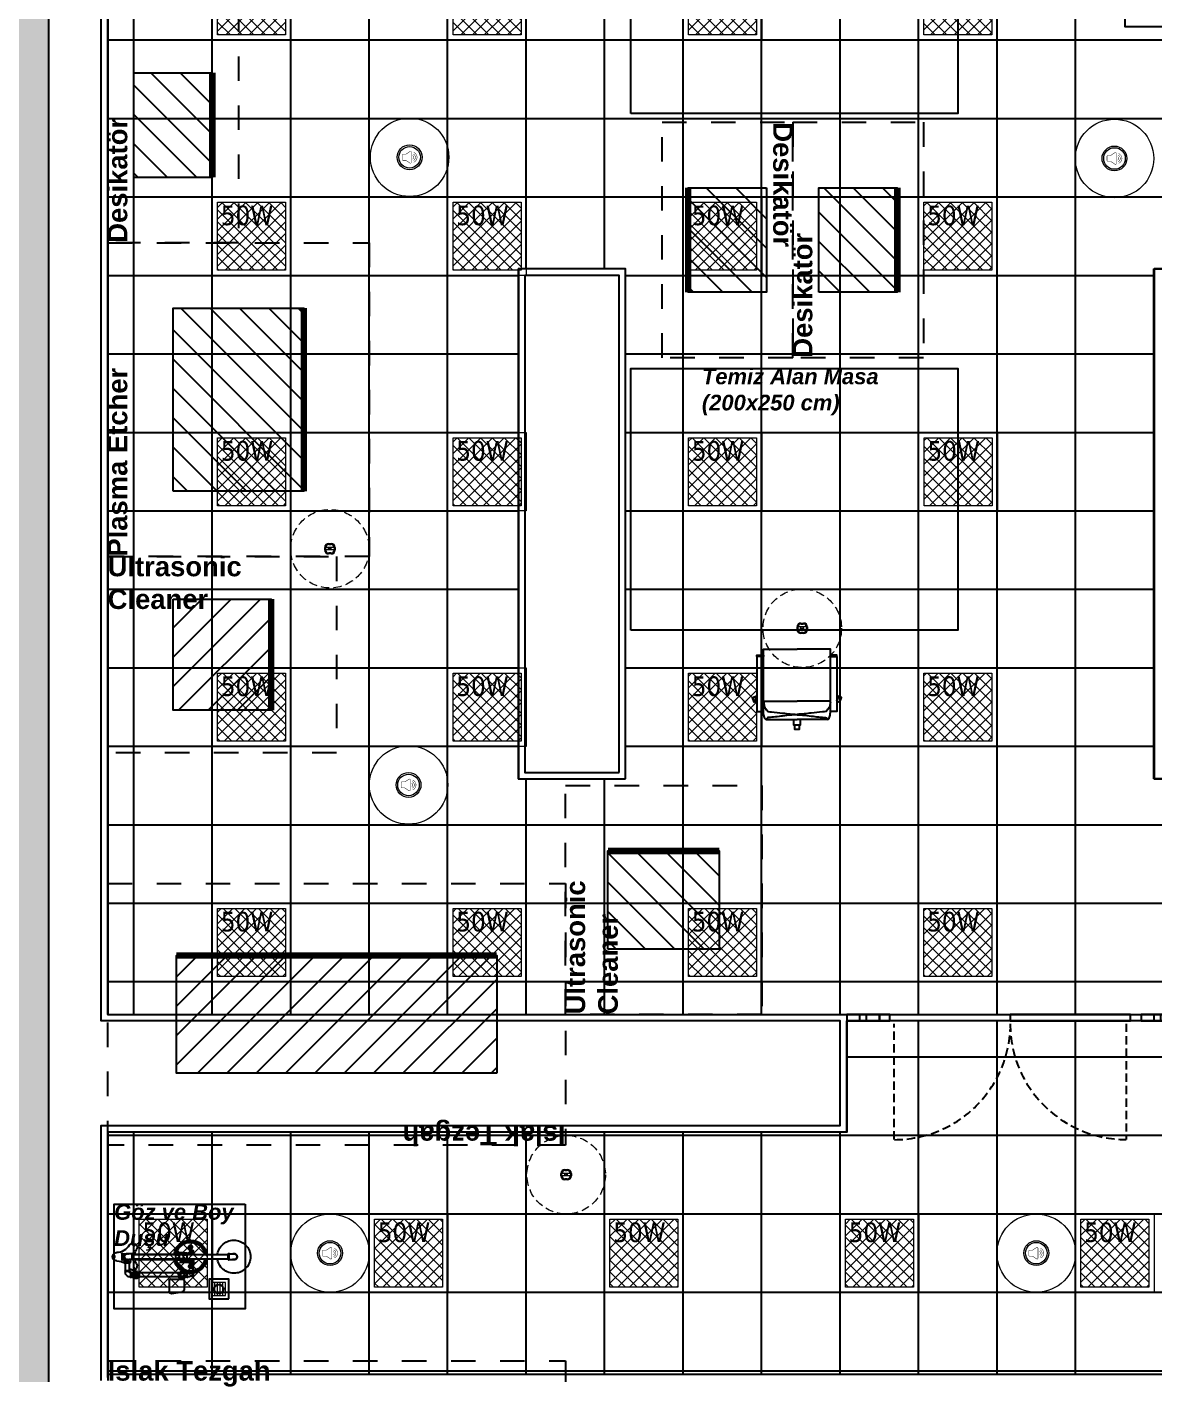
# Model space of a CAD drawing. Header units: centimetres. Extents: x 405564 to 502064, y 46284 to 60634.
# Drawn here: x 475683 to 476545, y 52973 to 54003 of the extents above; entities that cross this region are included whole.
import ezdxf
from ezdxf.enums import TextEntityAlignment as Align

# ---------------------------------------------------------------- set-up
doc = ezdxf.new("R2010")
doc.units = ezdxf.units.CM
doc.linetypes.add('3+1_3b$0$DASHED', pattern=[0.25, 0.125, -0.125])
doc.linetypes.add('HIDDEN', pattern=[9.525, 6.35, -3.175])
doc.layers.get('0').update_dxf_attribs({"color": 8, "lineweight": 9})
for name, color, linetype in [('---___EB_draft02_duvar', 8, 'Continuous'), ('---___EB_draft03_cihazlar', 8, 'Continuous'), ('0-KRCN-ASMATAVAN-130426', 8, 'Continuous'), ('AS_DUV_TEMIZ ODA PANELI', 8, 'Continuous'), ('AS_KAPI_CAM', 8, 'Continuous'), ('AS_KAPI_POZ', 8, 'Continuous'), ('AS_TA_BETONARME', 5, 'Continuous'), ('AS_TA_TARAMA', 8, 'Continuous'), ('AS_TEFR_MEK', 171, 'Continuous'), ('AS_TEFR_MOB', 8, 'Continuous'), ('AS_TES_SUZGEC', 171, 'Continuous')]:
    doc.layers.add(name, color=color, linetype=linetype)
doc.layers.add('0-KRCN-AYDINLATMA-130426', color=8, linetype='Continuous', lineweight=9)
doc.layers.add('0-KRCN-MİMARİ-220526', color=8, linetype='Continuous', lineweight=9)
doc.styles.add('Kalin02', font='arialbd.ttf')
doc.styles.add('OLC-50', font='romans.shx', dxfattribs={"width": 0.5, "height": 0.15})
doc.styles.add('OLCU', font='romanstw.shx', dxfattribs={"width": 0.6})
doc.styles.add('TAHOMA', font='tahoma.ttf')

# ---------------------------------------------------------------- blocks, each defined once
blk = doc.blocks.new('50W 60x60 cm  SIVA ALTI LED ARMATÜR')
at = {"layer": '0-KRCN-AYDINLATMA-130426'}
h = blk.add_hatch(dxfattribs=at)
h.set_pattern_fill('ANSI37', color=256, scale=0.2)
h.paths.add_polyline_path([(-2.6, 2.59), (2.6, 2.59), (2.6, -2.61), (-2.6, -2.61)])
for points in [[(-3, 2.99), (3, 2.99), (3, -3.01), (-3, -3.01)], [(-2.6, 2.59), (2.6, 2.59), (2.6, -2.61), (-2.6, -2.61)]]:
    blk.add_lwpolyline(points, close=True, dxfattribs=at)
at = {"layer": '0-KRCN-AYDINLATMA-130426', "insert": (-2.35, 2.34), "char_height": 1.5, "attachment_point": 1, "style": 'TAHOMA'}
blk.add_mtext_dynamic_manual_height_columns('{\\fTahoma|b0|i0|c162|p34;50W}', width=1.5, gutter_width=1.25, heights=[0], dxfattribs=at)
blk = doc.blocks.new('ABB 6131-21-24-500')
at = {"layer": '0-KRCN-AYDINLATMA-130426'}
for p, q in [((-4, -1), (-4, 1)), ((3.2, 1), (-3.2, 1)), ((-3.2, -0.8), (-3.2, 0.8)), ((-1, 4), (1, 4)), ((-1, -0.9), (-1, 1)), ((-0.8, 3.2), (0.8, 3.2)), ((1, -0.9), (1, 1)), ((3.2, 0.8), (3.2, -0.8)), ((4, 1), (4, -1)), ((3.2, -0.9), (-3.2, -0.9)), ((1, -4), (-1, -4)), ((0.8, -3.2), (-0.8, -3.2))]:
    blk.add_line(p, q, dxfattribs=at)
at = {"layer": '0-KRCN-AYDINLATMA-130426', "linetype": 'HIDDEN'}
blk.add_circle((0, 0), 30, dxfattribs=at)
at = {"layer": '0-KRCN-AYDINLATMA-130426'}
for centre, radius in [((-0.5, 0), 0.0887), ((0, 0), 0.16), ((0.5, 0), 0.0887)]:
    blk.add_circle(centre, radius, dxfattribs=at)
for centre, radius, start, end in [((-1, 1), 3, 90, 180), ((-0.8, 0.8), 2.4, 90, 180), ((0.8, 0.8), 2.4, 0, 90), ((1, 1), 3, 0, 90), ((-1, -1), 3, 180, 270), ((-0.8, -0.8), 2.4, 180, 270), ((0.8, -0.8), 2.4, 270, 0), ((1, -1), 3, 270, 0)]:
    blk.add_arc(centre, radius, start, end, dxfattribs=at)
blk = doc.blocks.new('ABB 6131-31-24-500')
at = {"layer": '0-KRCN-AYDINLATMA-130426'}
for p, q in [((-4, -1), (-4, 1)), ((3.2, 1), (-3.2, 1)), ((-3.2, -0.8), (-3.2, 0.8)), ((-1, 4), (1, 4)), ((-1, -0.9), (-1, 1)), ((-0.8, 3.2), (0.8, 3.2)), ((1, -0.9), (1, 1)), ((3.2, 0.8), (3.2, -0.8)), ((4, 1), (4, -1)), ((3.2, -0.9), (-3.2, -0.9)), ((1, -4), (-1, -4)), ((0.8, -3.2), (-0.8, -3.2))]:
    blk.add_line(p, q, dxfattribs=at)
at = {"layer": '0-KRCN-AYDINLATMA-130426', "linetype": 'HIDDEN'}
blk.add_circle((0, 0), 30, dxfattribs=at)
at = {"layer": '0-KRCN-AYDINLATMA-130426'}
for centre, radius in [((-0.5, 0), 0.089), ((0, 0), 0.16), ((0.5, 0), 0.089)]:
    blk.add_circle(centre, radius, dxfattribs=at)
for centre, radius, start, end in [((-1, 1), 3.01, 90, 180), ((-0.8, 0.8), 2.41, 90, 180), ((0.8, 0.8), 2.41, 0, 90), ((1, 1), 3.01, 0, 90), ((-1, -1), 3.01, 180, 270), ((-0.8, -0.8), 2.41, 180, 270), ((0.8, -0.8), 2.41, 270, 0), ((1, -1), 3.01, 270, 0)]:
    blk.add_arc(centre, radius, start, end, dxfattribs=at)
blk = doc.blocks.new('ASMA TAVA TİPİ HOPARLÖR')
at = {"layer": '0-KRCN-AYDINLATMA-130426', "const_width": 0.317}
blk.add_lwpolyline([(0.3, -4.4, 0.598176), (1.3, -3.9), (1.3, 3.9, 0.598176), (0.3, 4.4), (-2.7, 2.4, -0.147433), (-3, 2.3), (-5.1, 2.3, 0.414214), (-5.7, 1.7), (-5.7, -1.7, 0.414214), (-5.1, -2.3), (-3, -2.3, -0.147433), (-2.7, -2.4)], format="xyb", close=True, dxfattribs=at)
for points in [[(2.4, 1.3, -0.601398), (2.4, -1.3)], [(2.8, 2.5, -0.658812), (2.8, -2.5)], [(3.2, 3.7, -0.680488), (3.2, -3.7)]]:
    blk.add_lwpolyline(points, format="xyb", dxfattribs=at)
at = {"layer": '0-KRCN-AYDINLATMA-130426'}
blk.add_circle((0, 0), 30, dxfattribs=at)
at = {"layer": '0-KRCN-AYDINLATMA-130426', "ltscale": 0.1}
for radius in [9.5, 8.23]:
    blk.add_circle((0, 0), radius, dxfattribs=at)
blk = doc.blocks.new('G$C546873DE')
at = {"layer": '0-KRCN-AYDINLATMA-130426', "xscale": 10, "yscale": 10, "zscale": 10}
for p in [(5290.7, 6888.6), (5470.7, 6888.6), (5650.7, 6888.6), (5830.7, 6888.6), (5290.7, 6708.6), (5470.7, 6708.6), (5650.7, 6708.6), (5830.7, 6708.6), (5290.7, 6528.6), (5470.7, 6528.6), (5650.8, 6528.6), (5830.9, 6528.6), (5290.7, 6348.6), (5470.7, 6348.6), (5650.7, 6348.6), (5830.7, 6348.6), (5290.7, 6168.6), (5470.7, 6168.6), (5650.7, 6168.6), (5830.7, 6168.6), (5230.7, 5931.1), (5410.7, 5931.1), (5590.7, 5931.1), (5770.7, 5931.1), (5950.7, 5931.1)]:
    blk.add_blockref('50W 60x60 cm  SIVA ALTI LED ARMATÜR', p, dxfattribs=at)
at = {"layer": '0-KRCN-AYDINLATMA-130426'}
for name, p in [('ASMA TAVA TİPİ HOPARLÖR', (5411.5, 6768.9)), ('ASMA TAVA TİPİ HOPARLÖR', (5950.4, 6768)), ('ABB 6131-31-24-500', (5350.6, 6469.6)), ('ABB 6131-31-24-500', (5711.7, 6408.8)), ('ASMA TAVA TİPİ HOPARLÖR', (5410.7, 6289)), ('ABB 6131-21-24-500', (5531.2, 5991)), ('ASMA TAVA TİPİ HOPARLÖR', (5350.7, 5931)), ('ASMA TAVA TİPİ HOPARLÖR', (5890.6, 5931))]:
    blk.add_blockref(name, p, dxfattribs=at)
blk = doc.blocks.new('OPK-temizoda-panel-00')
at = {"layer": 'AS_DUV_TEMIZ ODA PANELI'}
for points in [[(40, -3815), (40, -3620), (605, -3620), (605, -3540), (40, -3540), (40, -2340)], [(870, -2305), (870, -2780), (823, -2780), (823, -2345)], [(45, -2345), (45, -3535), (610, -3535), (610, -3625), (45, -3625), (45, -3815)]]:
    blk.add_lwpolyline(points, dxfattribs=at)
for points in [[(441, -3355), (441, -2965), (359, -2965), (359, -3355)], [(955, -3355), (955, -2965), (845, -2965), (845, -3355)], [(436, -3350), (436, -2970), (364, -2970), (364, -3350)]]:
    blk.add_lwpolyline(points, close=True, dxfattribs=at)
blk = doc.blocks.new('Plasma Etcher')
at = {"layer": '---___EB_draft03_cihazlar'}
h = blk.add_hatch(dxfattribs=at)
h.set_pattern_fill('ANSI31', color=1, scale=5)
h.paths.add_polyline_path([(279492.6, -35588.9), (279632.6, -35588.9), (279632.6, -35688.9), (279492.6, -35688.9)])
at = {"layer": '---___EB_draft03_cihazlar', "color": 1, "linetype": '3+1_3b$0$DASHED', "ltscale": 150}
blk.add_lwpolyline([(279442.6, -35538.9), (279682.6, -35538.9), (279682.6, -35738.9), (279442.6, -35738.9), (279442.6, -35538.9)], dxfattribs=at)
at = {"layer": '---___EB_draft03_cihazlar', "color": 1}
blk.add_lwpolyline([(279492.6, -35588.9), (279632.6, -35588.9), (279632.6, -35688.9), (279492.6, -35688.9), (279492.6, -35588.9)], dxfattribs=at)
at = {"layer": '---___EB_draft03_cihazlar', "color": 1, "const_width": 5}
blk.add_lwpolyline([(279492.6, -35688.9), (279632.6, -35688.9)], dxfattribs=at)
at = {"layer": '---___EB_draft03_cihazlar', "insert": (279442.6, -35538.9), "char_height": 15, "attachment_point": 1, "style": 'Kalin02'}
blk.add_mtext_dynamic_manual_height_columns('Plasma Etcher', width=588.214, gutter_width=750, heights=[89.3], dxfattribs=at)
blk = doc.blocks.new('Ultrasonic Cleaner')
at = {"layer": '---___EB_draft03_cihazlar'}
h = blk.add_hatch(dxfattribs=at)
h.set_pattern_fill('ANSI31', color=1, scale=5)
h.paths.add_polyline_path([(280434.3, -35680.8), (280509.3, -35680.8), (280509.3, -35765.8), (280434.3, -35765.8)])
at = {"layer": '---___EB_draft03_cihazlar', "color": 1, "linetype": '3+1_3b$0$DASHED', "ltscale": 150}
blk.add_lwpolyline([(280384.3, -35648.3), (280559.3, -35648.3), (280559.3, -35798.3), (280384.3, -35798.3), (280384.3, -35648.3)], dxfattribs=at)
at = {"layer": '---___EB_draft03_cihazlar', "color": 1, "const_width": 5}
blk.add_lwpolyline([(280509.3, -35765.8), (280509.3, -35680.8)], dxfattribs=at)
at = {"layer": '---___EB_draft03_cihazlar', "color": 1}
blk.add_lwpolyline([(280434.3, -35680.8), (280509.3, -35680.8), (280509.3, -35765.8), (280434.3, -35765.8), (280434.3, -35680.8)], dxfattribs=at)
at = {"layer": '---___EB_draft03_cihazlar', "insert": (280384.3, -35648.3), "char_height": 15, "attachment_point": 1, "style": 'Kalin02'}
blk.add_mtext_dynamic_manual_height_columns('Ultrasonic ^JCleaner', width=588.214, gutter_width=750, heights=[89.3], dxfattribs=at)
blk = doc.blocks.new('Islak Tezgah')
at = {"layer": '---___EB_draft03_cihazlar'}
h = blk.add_hatch(dxfattribs=at)
h.set_pattern_fill('ANSI31', color=1, scale=5)
h.paths.add_polyline_path([(279904.4, -35636.6), (280149.4, -35636.6), (280149.4, -35726.6), (279904.4, -35726.6)])
at = {"layer": '---___EB_draft03_cihazlar', "color": 1, "linetype": '3+1_3b$0$DASHED', "ltscale": 150}
blk.add_lwpolyline([(279851.9, -35581.6), (280201.9, -35581.6), (280201.9, -35781.6), (279851.9, -35781.6), (279851.9, -35581.6)], dxfattribs=at)
at = {"layer": '---___EB_draft03_cihazlar', "color": 1}
blk.add_lwpolyline([(279904.4, -35636.6), (280149.4, -35636.6), (280149.4, -35726.6), (279904.4, -35726.6), (279904.4, -35636.6)], dxfattribs=at)
at = {"layer": '---___EB_draft03_cihazlar', "color": 1, "const_width": 5}
blk.add_lwpolyline([(279904.4, -35726.6), (280149.4, -35726.6)], dxfattribs=at)
at = {"layer": '---___EB_draft03_cihazlar', "insert": (279851.9, -35581.6), "char_height": 15, "attachment_point": 1, "style": 'Kalin02'}
blk.add_mtext_dynamic_manual_height_columns('Islak Tezgah', width=588.214, gutter_width=750, heights=[89.3], dxfattribs=at)
blk = doc.blocks.new('Desikatör')
at = {"layer": '---___EB_draft03_cihazlar'}
h = blk.add_hatch(dxfattribs=at)
h.set_pattern_fill('ANSI31', color=1, scale=5)
h.paths.add_polyline_path([(281277.9, -35660.3), (281357.9, -35660.3), (281357.9, -35720.3), (281277.9, -35720.3)])
at = {"layer": '---___EB_draft03_cihazlar', "color": 1, "linetype": '3+1_3b$0$DASHED', "ltscale": 150}
blk.add_lwpolyline([(281227.9, -35640.3), (281407.9, -35640.3), (281407.9, -35740.3), (281227.9, -35740.3), (281227.9, -35640.3)], dxfattribs=at)
at = {"layer": '---___EB_draft03_cihazlar', "color": 1}
blk.add_lwpolyline([(281277.9, -35660.3), (281357.9, -35660.3), (281357.9, -35720.3), (281277.9, -35720.3), (281277.9, -35660.3)], dxfattribs=at)
at = {"layer": '---___EB_draft03_cihazlar', "color": 1, "const_width": 5}
blk.add_lwpolyline([(281277.9, -35720.3), (281357.9, -35720.3)], dxfattribs=at)
at = {"layer": '---___EB_draft03_cihazlar', "insert": (281227.9, -35640.3), "char_height": 15, "attachment_point": 1, "style": 'Kalin02'}
blk.add_mtext_dynamic_manual_height_columns('Desikatör', width=588.214, gutter_width=750, heights=[89.3], dxfattribs=at)
blk = doc.blocks.new('sandalye_')
at = {"layer": 'AS_TEFR_MOB', "linetype": 'ByBlock', "ltscale": 25}
for points in [[(260035.8, -40511.3), (260035.8, -40506.8), (260030.9, -40506.8), (260030.9, -40511.3)], [(260031.5, -40506.8), (260031.5, -40503.8), (260035.3, -40503.8), (260035.3, -40506.8)], [(260009.7, -40511.3), (260033.4, -40511.3)], [(260057, -40511.3), (260033.4, -40511.3)], [(260002.8, -40525.2), (260000.6, -40524.5), (259999.4, -40528.1), (260002.8, -40529.2)], [(260002.7, -40525.2), (260001.5, -40528.8)], [(260002.8, -40525.4), (260001.7, -40528.8)], [(260007.8, -40524.5), (260007.8, -40564.9), (260033.4, -40564.9)], [(260007.8, -40525.2), (260033.4, -40525.2)], [(260058.9, -40524.5), (260058.9, -40564.9), (260033.4, -40564.9)], [(260058.9, -40525.2), (260033.4, -40525.2)], [(260063.9, -40525.2), (260066.1, -40524.5), (260067.3, -40528.1), (260063.9, -40529.2)], [(260063.9, -40525.4), (260065.1, -40528.8)], [(260064.1, -40525.2), (260065.2, -40528.8)], [(260002.8, -40559.4), (260002.8, -40560.4), (260007.8, -40560.4), (260007.8, -40559.4)], [(260063.9, -40559.4), (260063.9, -40560.4), (260059, -40560.4), (260059, -40559.4)]]:
    blk.add_lwpolyline(points, dxfattribs=at)
for points in [[(260007.8, -40559.4), (260002.8, -40559.4), (260002.8, -40517.4), (260007.8, -40517.4)], [(260059, -40559.4), (260063.9, -40559.4), (260063.9, -40517.4), (260059, -40517.4)]]:
    blk.add_lwpolyline(points, close=True, dxfattribs=at)
for points in [[(260033.4, -40514.8, -0.048176), (260031.6, -40514.8, -0.000623), (260029.1, -40514.6, -0.003131), (260022.4, -40513.8, 0.007334), (260011.4, -40512.7, -0.309457), (260010.5, -40511.9, 0.002444), (260010.4, -40511.5, 0.476314), (260010.2, -40511.4, 0.375136), (260009, -40511.6, 0.082453), (260008.7, -40512.2, 0.046929), (260008.2, -40513.8, 0.002381), (260007.9, -40515.3, 0.007794), (260007.8, -40516.4), (260007.8, -40524.5, -0.011445), (260008.4, -40521.5, -0.082784), (260009.2, -40519.5, -0.150147), (260010.3, -40518.5, 0.242317), (260010.4, -40518.4, -0.036292), (260010.5, -40518, -0.114957), (260010.8, -40517.6, -0.16132), (260011.4, -40517.2, -0.020506), (260013.9, -40517, 0.024793), (260022.4, -40516.1, -0.030903), (260033.4, -40515.1, -1.030607)], [(260033.4, -40514.8, 0.048176), (260035.1, -40514.8, 0.000623), (260037.6, -40514.6, 0.003131), (260044.3, -40513.8, -0.007334), (260055.3, -40512.7, 0.309457), (260056.2, -40511.9, -0.002444), (260056.3, -40511.5, -0.476314), (260056.5, -40511.4, -0.375136), (260057.7, -40511.6, -0.082453), (260058, -40512.2, -0.046929), (260058.5, -40513.8, -0.002381), (260058.8, -40515.3, -0.007794), (260058.9, -40516.4), (260058.9, -40524.5, 0.011445), (260058.4, -40521.5, 0.082784), (260057.6, -40519.5, 0.150147), (260056.4, -40518.5, -0.242317), (260056.3, -40518.4, 0.036292), (260056.2, -40518, 0.114957), (260055.9, -40517.6, 0.16132), (260055.3, -40517.2, 0.020506), (260052.8, -40517, -0.024793), (260044.3, -40516.1, 0.030903), (260033.4, -40515.1, 1.030607)]]:
    blk.add_lwpolyline(points, format="xyb", dxfattribs=at)
blk = doc.blocks.new('duş')
at = {"layer": 'AS_TEFR_MOB', "ltscale": 200}
blk.add_lwpolyline([(0, 100), (80, 100), (80, 0), (0, 0)], close=True, dxfattribs=at)
at = {"layer": 'AS_TEFR_MOB', "ltscale": 200, "insert": (0, 0), "char_height": 12, "attachment_point": 1, "rotation": 90, "style": 'Kalin02'}
blk.add_mtext_dynamic_manual_height_columns('{\\fSwis721 BT|b1|i1|c162|p34;Göz ve Boy\\PDuşu}', width=590.732, gutter_width=750, heights=[137.1], dxfattribs=at)
blk = doc.blocks.new('A$C4c005820')
at = {"layer": 'AS_TEFR_MOB', "ltscale": 200}
for points in [[(445, -2846.2), (445, -2646.2), (695, -2646.2), (695, -2846.2), (445, -2846.2)], [(445, -3241.2), (445, -3041.2), (695, -3041.2), (695, -3241.2), (445, -3241.2)]]:
    blk.add_lwpolyline(points, dxfattribs=at)
at = {"layer": '---___EB_draft02_duvar', "rotation": 270}
blk.add_blockref('duş', (50, -3680), dxfattribs=at)
at = {"layer": '---___EB_draft03_cihazlar', "color": 1}
for name, p, rotation in [('Desikatör', (-35595.3, -284172.9), 90), ('Desikatör', (36209.1, 278375), 270), ('Desikatör', (-35071.6, -284260.8), 90), ('Plasma Etcher', (-35493.9, -282627.6), 90), ('Ultrasonic Cleaner', (-35253.3, -283919.3), 90), ('Islak Tezgah', (280246.9, -39216.6), 180)]:
    blk.add_blockref(name, p, dxfattribs=dict(at, rotation=rotation))
for name, p in [('Ultrasonic Cleaner', (-280339.3, 32463.3)), ('Islak Tezgah', (-279806.9, 31781.6))]:
    blk.add_blockref(name, p, dxfattribs=at)
at = {"layer": 'AS_TEFR_MOB', "color": 1, "xscale": -1, "rotation": 180}
blk.add_blockref('sandalye_', (-259461.4, -43820.7), dxfattribs=at)
at = {"layer": 'AS_TEFR_MOB', "ltscale": 200, "insert": (499.3, -3041.2), "char_height": 12, "attachment_point": 1, "style": 'Kalin02'}
blk.add_mtext_dynamic_manual_height_columns('{\\fSwis721 BT|b1|i1|c162|p34;Temiz Alan Masa \\P(200x250 cm)}', width=590.732, gutter_width=750, heights=[137.1], dxfattribs=at)
blk = doc.blocks.new('EYE WASH & SHOWER')
for points in [[(22, 803, 0), (34, 806, 0), (46, 810, 0), (58, 815, 0), (69, 821, 0), (79, 828, 0), (88, 837, 0), (97, 846, 0), (104, 856, 0), (111, 866, 0), (116, 878, 0), (121, 889, 0), (124, 901, 0), (126, 914, 0), (127, 926, 0), (126, 939, 0), (124, 951, 0), (122, 963, 0), (117, 975, 0), (112, 987, 0), (106, 997, 0), (98, 1007, 0), (90, 1017, 0), (81, 1025, 0), (71, 1033, 0), (60, 1039, 0), (49, 1045, 0), (37, 1049, 0), (25, 1052, 0), (12, 1054, 0), (0, 1054, 0), (-13, 1054, 0), (-25, 1052, 0), (-37, 1049, 0), (-49, 1044, 0), (-60, 1039, 0), (-71, 1033, 0), (-81, 1025, 0), (-90, 1017, 0), (-98, 1007, 0), (-106, 997, 0), (-112, 986, 0), (-117, 975, 0), (-122, 963, 0), (-124, 951, 0), (-126, 939, 0), (-127, 926, 0), (-126, 914, 0), (-124, 901, 0), (-121, 889, 0), (-116, 877, 0), (-111, 866, 0), (-104, 856, 0), (-97, 846, 0), (-88, 836, 0), (-79, 828, 0), (-68, 821, 0), (-58, 815, 0), (-46, 810, 0), (-34, 806, 0), (-22, 803, 0)], [(22, 917, 0), (23, 919, 0), (24, 921, 0), (24, 923, 0), (25, 926, 0), (25, 928, 0), (24, 930, 0), (24, 932, 0), (24, 935, 0), (23, 937, 0), (22, 939, 0), (21, 941, 0), (19, 943, 0), (18, 944, 0), (16, 946, 0), (15, 947, 0), (13, 949, 0), (11, 950, 0), (9, 951, 0), (6, 951, 0), (4, 952, 0), (2, 952, 0), (0, 952, 0), (-3, 952, 0), (-5, 952, 0), (-7, 951, 0), (-9, 950, 0), (-11, 950, 0), (-13, 948, 0), (-15, 947, 0), (-17, 946, 0), (-18, 944, 0), (-20, 942, 0), (-21, 940, 0), (-22, 938, 0), (-23, 936, 0), (-24, 934, 0), (-24, 932, 0), (-25, 930, 0), (-25, 928, 0), (-25, 925, 0), (-24, 923, 0), (-24, 921, 0), (-23, 919, 0), (-22, 917, 0)], [(22, 927, 0), (22, 930, 0), (22, 932, 0), (21, 934, 0), (21, 936, 0), (20, 938, 0), (19, 940, 0), (17, 942, 0), (16, 943, 0), (14, 945, 0), (12, 946, 0), (11, 947, 0), (9, 948, 0), (6, 949, 0), (4, 949, 0), (2, 950, 0), (0, 950, 0), (-2, 950, 0), (-4, 949, 0), (-6, 949, 0), (-9, 948, 0), (-11, 947, 0), (-12, 946, 0), (-14, 945, 0), (-16, 943, 0), (-17, 942, 0), (-19, 940, 0), (-20, 938, 0), (-21, 936, 0), (-21, 934, 0), (-22, 932, 0), (-22, 930, 0), (-22, 927, 0)], [(-22, 927, 0), (-22, 917, 0)], [(22, 917, 0), (22, 927, 0)], [(-25, 887, 0), (-25, 890, 0)], [(-25, 887, 0), (-25, 890, 0)], [(-23, 891, 0), (-20, 891, 0)], [(-23, 891, 0), (-20, 891, 0)], [(-23, 885, 0), (-20, 885, 0)], [(-23, 885, 0), (-20, 885, 0)], [(-22, 891, 0), (-22, 917, 0)], [(-22, 891, 0), (-22, 917, 0)], [(-20, 891, 0), (23, 891, 0)], [(-20, 891, 0), (23, 891, 0)], [(-20, 885, 0), (23, 885, 0)], [(-20, 885, 0), (-15, 885, 0)], [(-20, 885, 0), (-15, 885, 0)], [(-20, 885, 0), (23, 885, 0)], [(-20, 885, 0), (-15, 885, 0)], [(-20, 885, 0), (-15, 885, 0)], [(-17, 568, 0), (-17, 885, 0)], [(17, 568, 0), (17, 885, 0)], [(22, 891, 0), (22, 917, 0)], [(22, 891, 0), (22, 917, 0)], [(25, 887, 0), (25, 890, 0)], [(25, 887, 0), (25, 890, 0)], [(-155, 619, 0), (-44, 619, 0)], [(-56, 619, 0), (-44, 619, 0)], [(-41, 626, 0), (-44, 626, 0)], [(-44, 626, 0), (-44, 515, 0)], [(-41, 626, 0), (-41, 515, 0)], [(-41, 619, 0), (-36, 619, 0)], [(-41, 619, 0), (-17, 619, 0)], [(17, 619, 0), (45, 619, 0)], [(-282, 454, 0), (-269, 532, 0)], [(-180, 548, 0), (-250, 548, 0)], [(-175, 543, 0), (-175, 437, 0)], [(-165, 543, 0), (-175, 543, 0)], [(-165, 529, 0), (-175, 529, 0)], [(-118, 549, 0), (-165, 549, 0), (-165, 522, 0), (-114, 522, 0), (-114, 541, 0)], [(-157, 568, 0), (-157, 570, 0)], [(-156, 571, 0), (-156, 576, 0)], [(-156, 571, 0), (-154, 571, 0)], [(-156, 567, 0), (-153, 567, 0)], [(-156, 567, 0), (-154, 567, 0)], [(-156, 567, 0), (-154, 567, 0)], [(-123, 567, 0), (-156, 567, 0), (-156, 549, 0), (-123, 549, 0), (-123, 564, 0)], [(-56, 612, 0), (-155, 612, 0)], [(-126, 571, 0), (-154, 571, 0)], [(-125, 567, 0), (-154, 567, 0)], [(-126, 567, 0), (-154, 567, 0)], [(-126, 567, 0), (-154, 567, 0)], [(-151, 549, 0), (-151, 522, 0)], [(-148, 567, 0), (-148, 549, 0)], [(-148, 522, 0), (-148, 504, 0)], [(-131, 567, 0), (-131, 549, 0)], [(-131, 522, 0), (-131, 504, 0)], [(-128, 549, 0), (-128, 522, 0)], [(-124, 571, 0), (-126, 571, 0)], [(-123, 567, 0), (-126, 567, 0)], [(-77, 609, 0), (-72, 609, 0)], [(-77, 584, 0), (-72, 584, 0)], [(-44, 603, 0), (-62, 603, 0)], [(-62, 590, 0), (-44, 590, 0)], [(-59, 615, 0), (-59, 615, 0)], [(-56, 612, 0), (-44, 612, 0)], [(-45, 590, 0), (-53, 590, 0)], [(-44, 612, 0), (-52, 612, 0)], [(-41, 612, 0), (-36, 612, 0)], [(-17, 612, 0), (-41, 612, 0)], [(-17, 603, 0), (-41, 603, 0)], [(-17, 590, 0), (-41, 590, 0)], [(-31, 528, 0), (-41, 528, 0)], [(-31, 522, 0), (-41, 522, 0)], [(-33, 615, 0), (-33, 615, 0)], [(-31, 539, 0), (-31, 511, 0)], [(31, 539, 0), (-31, 539, 0)], [(-27, 568, 0), (-27, 539, 0)], [(28, 568, 0), (-27, 568, 0)], [(-15, 539, 0), (-15, 511, 0)], [(-14, 539, 0), (-14, 568, 0)], [(14, 539, 0), (14, 568, 0)], [(15, 539, 0), (15, 511, 0)], [(45, 612, 0), (17, 612, 0)], [(62, 603, 0), (17, 603, 0)], [(62, 590, 0), (17, 590, 0)], [(28, 568, 0), (28, 539, 0)], [(31, 511, 0), (31, 539, 0)], [(48, 615, 0), (48, 615, 0)], [(72, 610, 0), (77, 610, 0)], [(72, 584, 0), (75, 584, 0)], [(-180, 432, 0), (-264, 432, 0)], [(-155, 504, 0), (-155, 207, 0)], [(-124, 504, 0), (-155, 504, 0)], [(-124, 504, 0), (-124, 207, 0)], [(-41, 515, 0), (-44, 515, 0)], [(-31, 511, 0), (31, 511, 0)], [(-27, 511, 0), (-27, 482, 0)], [(28, 482, 0), (-27, 482, 0)], [(-20, 157, 0), (-20, 471, 0)], [(-17, 157, 0), (-17, 483, 0)], [(-14, 482, 0), (-14, 511, 0)], [(14, 482, 0), (14, 511, 0)], [(17, 157, 0), (17, 483, 0)], [(20, 157, 0), (20, 471, 0)], [(28, 511, 0), (28, 482, 0)], [(-147, 207, 0), (-147, 190, 0)], [(-131, 207, 0), (-131, 190, 0)], [(-157, 144, 0), (-157, 142, 0)], [(-156, 145, 0), (-153, 145, 0)], [(-156, 135, 0), (-156, 141, 0)], [(-156, 141, 0), (-153, 141, 0)], [(-153, 145, 0), (-125, 145, 0)], [(-153, 141, 0), (-125, 141, 0)], [(-151, 190, 0), (-151, 162, 0)], [(-147, 162, 0), (-147, 145, 0)], [(-131, 162, 0), (-131, 145, 0)], [(-127, 190, 0), (-127, 162, 0)], [(-122, 145, 0), (-125, 145, 0)], [(-122, 141, 0), (-125, 141, 0)], [(-123, 141, 0), (-123, 135, 0)], [(-121, 144, 0), (-121, 142, 0)], [(-113, 131, 0), (-118, 131, 0)], [(-113, 131, 0), (-113, 128, 0)], [(-113, 128, 0), (-113, 100, 0)], [(-110, 132, 0), (-112, 132, 0)], [(-108, 131, 0), (-108, 128, 0)], [(-108, 130, 0), (-50, 130, 0)], [(-108, 128, 0), (-108, 100, 0)], [(-108, 128, 0), (-108, 100, 0)], [(-108, 128, 0), (-108, 100, 0)], [(-50, 134, 0), (-43, 134, 0)], [(-50, 130, 0), (-50, 134, 0)], [(-50, 130, 0), (-50, 99, 0)], [(-43, 94, 0), (-43, 137, 0)], [(-41, 139, 0), (-38, 139, 0)], [(-36, 95, 0), (-36, 137, 0)], [(-36, 137, 0), (-22, 137, 0)], [(-25, 155, 0), (-25, 152, 0)], [(-25, 155, 0), (-25, 152, 0)], [(-22, 125, 0), (-23, 123, 0), (-24, 121, 0), (-24, 119, 0), (-25, 117, 0), (-25, 114, 0), (-25, 112, 0), (-24, 110, 0), (-24, 108, 0), (-23, 106, 0), (-22, 103, 0), (-21, 101, 0), (-20, 100, 0), (-18, 98, 0), (-17, 96, 0), (-15, 95, 0), (-13, 93, 0), (-11, 92, 0), (-9, 91, 0), (-7, 91, 0), (-5, 90, 0), (-3, 90, 0), (0, 90, 0), (2, 90, 0), (4, 90, 0), (6, 91, 0), (9, 91, 0), (11, 92, 0), (13, 93, 0), (15, 94, 0), (16, 96, 0), (18, 97, 0), (19, 99, 0), (21, 101, 0), (22, 103, 0), (23, 105, 0), (24, 107, 0), (24, 109, 0), (24, 112, 0), (25, 114, 0), (25, 116, 0), (24, 118, 0), (24, 121, 0), (23, 123, 0), (22, 125, 0)], [(-23, 157, 0), (-20, 157, 0)], [(-23, 157, 0), (-20, 157, 0)], [(-23, 151, 0), (-20, 151, 0)], [(-23, 151, 0), (-20, 151, 0)], [(-22, 151, 0), (-22, 125, 0)], [(-22, 151, 0), (-22, 125, 0)], [(-22, 114, 0), (-22, 125, 0)], [(-22, 114, 0), (-22, 112, 0), (-22, 110, 0), (-21, 108, 0), (-21, 106, 0), (-20, 104, 0), (-19, 102, 0), (-17, 100, 0), (-16, 99, 0), (-14, 97, 0), (-12, 96, 0), (-11, 95, 0), (-9, 94, 0), (-6, 93, 0), (-4, 92, 0), (-2, 92, 0), (0, 92, 0), (2, 92, 0), (4, 92, 0), (6, 93, 0), (9, 94, 0), (11, 95, 0), (12, 96, 0), (14, 97, 0), (16, 99, 0), (17, 100, 0), (19, 102, 0), (20, 104, 0), (21, 106, 0), (21, 108, 0), (22, 110, 0), (22, 112, 0), (22, 114, 0)], [(-22, 78, 0), (-22, 104, 0)], [(-20, 157, 0), (23, 157, 0)], [(-20, 157, 0), (-15, 157, 0)], [(-20, 157, 0), (-15, 157, 0)], [(-20, 157, 0), (23, 157, 0)], [(-20, 157, 0), (-15, 157, 0)], [(-20, 157, 0), (-15, 157, 0)], [(-20, 151, 0), (23, 151, 0)], [(-20, 151, 0), (23, 151, 0)], [(22, 151, 0), (22, 125, 0)], [(22, 151, 0), (22, 125, 0)], [(22, 125, 0), (22, 114, 0)], [(22, 78, 0), (22, 103, 0)], [(25, 155, 0), (25, 152, 0)], [(25, 155, 0), (25, 152, 0)], [(87, 128, 0), (90, 130, 0), (92, 132, 0), (95, 134, 0), (97, 136, 0), (98, 139, 0), (100, 142, 0), (101, 144, 0), (102, 147, 0), (103, 150, 0), (103, 153, 0), (103, 157, 0), (103, 160, 0), (102, 163, 0), (102, 166, 0), (100, 169, 0), (99, 171, 0), (97, 174, 0), (95, 177, 0), (93, 179, 0), (91, 181, 0), (88, 183, 0), (86, 184, 0), (83, 185, 0), (80, 186, 0), (77, 187, 0), (74, 187, 0), (70, 187, 0), (67, 187, 0), (64, 186, 0), (61, 186, 0), (58, 184, 0), (56, 183, 0)], [(-113, 98, 0), (-118, 98, 0)], [(-113, 97, 0), (-113, 100, 0)], [(-110, 96, 0), (-112, 96, 0)], [(-108, 97, 0), (-108, 100, 0)], [(-108, 97, 0), (-108, 100, 0)], [(-108, 97, 0), (-108, 100, 0)], [(-108, 99, 0), (-50, 99, 0)], [(-50, 99, 0), (-50, 94, 0)], [(-50, 94, 0), (-43, 94, 0)], [(-43, 91, 0), (-43, 95, 0)], [(-41, 90, 0), (-38, 90, 0)], [(-36, 91, 0), (-36, 95, 0)], [(-36, 92, 0), (-22, 92, 0)], [(-32, 32, 0), (-32, 29, 0), (-31, 26, 0), (-30, 23, 0), (-29, 20, 0), (-28, 17, 0), (-26, 14, 0), (-25, 12, 0), (-22, 9, 0), (-20, 7, 0), (-18, 5, 0), (-15, 4, 0), (-12, 2, 0), (-9, 1, 0), (-6, 1, 0), (-3, 0, 0), (0, 0, 0), (3, 0, 0), (6, 1, 0), (9, 1, 0), (12, 2, 0), (15, 4, 0), (18, 5, 0), (20, 7, 0), (22, 9, 0), (25, 12, 0), (26, 14, 0), (28, 17, 0), (29, 20, 0), (30, 23, 0), (31, 26, 0), (32, 29, 0), (32, 32, 0)], [(-25, 73, 0), (-25, 76, 0)], [(20, 78, 0), (-23, 78, 0)], [(20, 72, 0), (-23, 72, 0)], [(23, 78, 0), (20, 78, 0)], [(23, 72, 0), (20, 72, 0)], [(25, 73, 0), (25, 76, 0)]]:
    blk.add_polyline3d(points)
for points in [[(-123, 522, 0), (-123, 504, 0), (-156, 504, 0)], [(-123, 522, 0), (-156, 504, 0), (-156, 522, 0)], [(-123, 207, 0), (-123, 190, 0), (-156, 190, 0)], [(-123, 207, 0), (-156, 190, 0), (-156, 207, 0)], [(-114, 190, 0), (-114, 162, 0), (-164, 162, 0)], [(-114, 190, 0), (-164, 162, 0), (-164, 190, 0)], [(-123, 162, 0), (-123, 145, 0), (-156, 145, 0)], [(-123, 162, 0), (-156, 145, 0), (-156, 162, 0)]]:
    blk.add_polyline3d(points, close=True)
for centre, radius in [((-109, 626), 0.584), ((-98, 653), 0.584), ((-80, 676), 0.584), ((-56, 696), 0.584), ((-29, 705), 0.584), ((29, 705), 0.584), ((56, 694), 0.584), ((80, 676), 0.584), ((98, 653), 0.584), ((109, 626), 0.584), ((-113, 596), 0.584), ((-109, 567), 0.584), ((-98, 540), 0.584), ((-80, 517), 0.584), ((80, 517), 0.584), ((98, 540), 0.584), ((109, 567), 0.584), ((113, 596), 0.584), ((-56, 499), 0.584), ((-29, 488), 0.584), ((29, 488), 0.584), ((56, 499), 0.584), ((-88, 165), 5.56), ((88, 165), 5.56), ((0, 13), 5.56)]:
    blk.add_circle(centre, radius)
for centre, radius, start, end in [((-23, 890), 1.6, 90.0001, 178.0001), ((-23, 890), 1.6, 90.0001, 178.0001), ((-23, 887), 1.6, 181.9999, 269.9999), ((-23, 887), 1.6, 181.9999, 269.9999), ((23, 890), 1.6, 1.9999, 89.9999), ((23, 890), 1.6, 1.9999, 89.9999), ((23, 887), 1.6, 270.0001, 358.0001), ((23, 887), 1.6, 270.0001, 358.0001), ((0, 596), 127, 97.5563, 169.8864), ((0, 596), 127, 277.5563, 82.4437), ((-155, 615), 3.45, 90, 180), ((0, 596), 123, 97.8011, 169.5571), ((0, 596), 119, 98.0633, 169.2043), ((0, 596), 110, 98.7698, 168.2527), ((-56, 615), 3.45, 90, 180), ((-36, 615), 3.45, 360, 90), ((0, 596), 35.7, 117.881, 141.3565), ((0, 596), 123, 277.8011, 82.1989), ((0, 596), 119, 278.0633, 81.9367), ((0, 596), 110, 284.6592, 81.2303), ((0, 596), 35.7, 38.6442, 62.1197), ((0, 596), 35.7, 38.6442, 62.1197), ((45, 615), 3.45, 360, 90), ((-250, 529), 19.1, 90, 170.0015), ((-180, 543), 4.78, 360, 90), ((-155, 615), 3.45, 180, 270), ((-156, 570), 1.15, 90.0013, 178.0012), ((-156, 568), 1.15, 181.9988, 269.9987), ((-156, 568), 1.15, 181.9988, 269.9987), ((-156, 568), 1.15, 181.9988, 269.9987), ((-118, 576), 37.7, 108.449, 180), ((0, 596), 127, 173.0413, 262.4437), ((0, 596), 123, 172.816, 262.1988), ((0, 596), 119, 172.5749, 261.9367), ((0, 596), 110, 171.9252, 255.5362), ((-76, 597), 13.4, 158.254, 179.9997), ((-76, 597), 13.4, 179.9997, 201.7454), ((-76, 597), 12.9, 136.082, 158.2554), ((-76, 596), 12.9, 201.7462, 223.9196), ((-76, 597), 12.5, 113.2751, 136.0813), ((-76, 596), 12.5, 223.9187, 246.7249), ((-69, 597), 14.5, 159.7868, 180), ((-69, 597), 14.5, 180, 200.2132), ((-70, 597), 12.9, 138.3663, 159.7866), ((-70, 596), 12.9, 200.2134, 221.6337), ((-77, 598), 12, 90.0021, 113.2769), ((-77, 596), 12, 246.726, 270.0008), ((-71, 598), 11.7, 114.9852, 138.3666), ((-71, 595), 11.7, 221.6334, 245.0148), ((-77, 598), 12, 83.4218, 89.9969), ((-77, 596), 12, 270.0031, 273.6151), ((-72, 599), 10.2, 89.9995, 114.9846), ((-72, 594), 10.2, 245.0154, 270.0005), ((-69, 596), 5.96, 162.4468, 179.9994), ((-69, 596), 5.96, 180.0006, 197.5532), ((-71, 597), 3.72, 118.4767, 142.6337), ((-70, 597), 4.69, 142.6328, 162.4469), ((-70, 596), 4.69, 197.5531, 217.3672), ((-71, 595), 3.72, 217.3663, 241.5233), ((-72, 599), 10.2, 65.0154, 90.0005), ((-71, 598), 2.69, 90.0018, 118.4781), ((-71, 595), 2.69, 241.5219, 269.9982), ((-72, 594), 10.2, 269.9995, 294.9846), ((-71, 598), 2.69, 61.5221, 89.9985), ((-71, 595), 2.69, 270.0015, 298.4779), ((-72, 597), 3.72, 37.3656, 61.5227), ((-72, 595), 3.72, 298.4773, 322.6344), ((-72, 597), 4.69, 17.5531, 37.3672), ((-72, 596), 4.69, 322.6328, 342.4469), ((-74, 596), 5.96, 359.9998, 17.5524), ((-74, 596), 5.96, 342.4476, 0.0002), ((-72, 598), 11.7, 41.6334, 65.0148), ((-72, 595), 11.7, 294.9852, 318.3666), ((-73, 597), 12.9, 20.2134, 41.6337), ((-73, 596), 12.9, 318.3663, 339.7866), ((-75, 597), 14.5, 359.9998, 20.2129), ((-75, 597), 14.5, 339.7871, 0.0002), ((-56, 615), 3.45, 180, 270), ((-36, 615), 3.45, 270, 0), ((0, 596), 35.7, 154.4798, 166.561), ((0, 596), 35.7, 154.4797, 169.7584), ((0, 596), 35.7, 190.2419, 231.8569), ((0, 596), 35.7, 190.2419, 231.8569), ((0, 596), 35.7, 308.1426, 349.7576), ((0, 596), 35.7, 308.1426, 349.7576), ((0, 596), 35.7, 10.2416, 25.5203), ((0, 596), 35.7, 10.2416, 25.5203), ((45, 615), 3.45, 270, 0), ((75, 597), 14.5, 159.8015, 180.002), ((75, 597), 14.5, 179.998, 200.1985), ((73, 597), 13, 138.3824, 159.7959), ((73, 596), 13, 200.2025, 221.6161), ((72, 598), 11.7, 115.0005, 138.3865), ((72, 595), 11.7, 221.616, 245.0019), ((72, 599), 10.2, 89.9996, 114.9996), ((73, 597), 4.69, 142.632, 162.446), ((74, 596), 5.96, 162.4429, 179.9955), ((74, 596), 5.96, 180.0045, 197.5571), ((73, 596), 4.69, 197.554, 217.368), ((72, 594), 10.2, 245.0004, 270.0004), ((72, 597), 3.72, 118.4792, 142.6362), ((72, 595), 3.72, 217.3638, 241.5208), ((71, 598), 2.69, 90.0007, 118.4771), ((71, 595), 2.69, 241.5229, 269.9993), ((71, 598), 2.69, 61.5202, 89.9966), ((71, 595), 2.69, 270.0034, 298.4798), ((72, 599), 10.2, 65.0004, 90.0004), ((72, 594), 10.2, 269.9996, 294.9996), ((71, 597), 3.72, 37.3699, 61.5269), ((71, 595), 3.72, 298.4731, 322.6301), ((70, 597), 4.69, 17.5459, 37.36), ((70, 596), 4.69, 322.64, 342.4541), ((69, 596), 5.96, 0.0045, 17.5571), ((69, 596), 5.96, 342.4429, 359.9955), ((77, 595), 11.9, 261.8613, 269.8092), ((77, 598), 11.9, 89.8089, 94.5116), ((71, 598), 11.7, 41.6117, 64.9976), ((71, 595), 11.7, 294.9999, 318.3858), ((77, 598), 11.9, 66.3695, 89.8108), ((77, 595), 11.9, 269.8082, 293.2494), ((70, 597), 13, 20.2015, 41.615), ((70, 596), 13, 318.3865, 339.8001), ((76, 597), 12.5, 43.4974, 66.3656), ((76, 596), 12.5, 293.2525, 316.1207), ((69, 597), 14.5, 0.0009, 20.2013), ((69, 597), 14.5, 339.7987, 359.9991), ((76, 596), 13, 316.1175, 338.2193), ((76, 597), 13, 21.4004, 43.5022), ((76, 597), 13.6, 359.8086, 21.3971), ((76, 597), 13.6, 338.2194, 359.808), ((103, 578), 4.76, 349.8223, 0.0071), ((-264, 451), 19, 170.0018, 270.0002), ((-180, 437), 4.78, 270, 0), ((-156, 144), 1.15, 90.0144, 178.0143), ((-156, 142), 1.15, 181.9857, 269.9856), ((-118, 135), 37.7, 179.5814, 269.9998), ((-123, 144), 1.15, 1.9857, 89.9856), ((-123, 142), 1.15, 270.0144, 358.0143), ((-118, 135), 4.56, 179.9984, 269.9984), ((-112, 131), 1.15, 92.0431, 180.043), ((-110, 131), 1.15, 359.957, 87.9569), ((-71, 156), 31.7, 59.9748, 235.1475), ((0, 279), 111, 239.9779, 258.5628), ((-41, 137), 1.6, 91.9726, 179.9726), ((-38, 137), 1.6, 0.0274, 88.0274), ((-23, 155), 1.6, 90.0001, 178.0001), ((-23, 155), 1.6, 90.0001, 178.0001), ((-23, 152), 1.6, 181.9999, 269.9999), ((-23, 152), 1.6, 181.9999, 269.9999), ((0, 279), 111, 281.5518, 300.0256), ((23, 155), 1.6, 1.9999, 89.9999), ((23, 155), 1.6, 1.9999, 89.9999), ((23, 152), 1.6, 270.0001, 358.0001), ((23, 152), 1.6, 270.0001, 358.0001), ((143, 32), 111, 119.9758, 180.0247), ((-112, 98), 1.15, 180.0203, 268.0202), ((-110, 98), 1.15, 271.9798, 359.9797), ((-110, 98), 1.15, 271.9798, 359.9797), ((-110, 98), 1.15, 271.9798, 359.9797), ((-143, 32), 111, 359.9753, 36.9404), ((-41, 91), 1.6, 179.9819, 267.9819), ((-38, 91), 1.6, 272.0181, 0.0181), ((-23, 76), 1.6, 90.0001, 178.0001), ((-23, 73), 1.6, 181.9999, 269.9999), ((23, 76), 1.6, 2.0045, 90.0044), ((23, 73), 1.6, 269.9956, 357.9955)]:
    blk.add_arc(centre, radius, start, end)
blk = doc.blocks.new('*U631')
at = {"color": 0, "linetype": 'HIDDEN', "lineweight": -2}
for p, q in [((11.4, -100.7), (11.4, -12.1)), ((188.6, -12.1), (188.6, -100.7))]:
    blk.add_line(p, q, dxfattribs=at)
at = {"color": 0, "lineweight": -2}
for points in [[(0, -10), (8, -10), (8, -5), (0, -5), (0, -10)], [(8, -10), (8, -5), (100, -5), (100, -10)], [(192, -10), (192, -5), (100, -5), (100, -10)], [(200, -10), (192, -10), (192, -5), (200, -5), (200, -10)]]:
    blk.add_lwpolyline(points, close=True, dxfattribs=at)
at = {"color": 0, "linetype": 'HIDDEN', "lineweight": -2}
for centre, radius, start, end in [((11.4, -12), 88.8, 270.0486, 357.1109), ((188.6, -12.1), 88.6, 180, 270)]:
    blk.add_arc(centre, radius, start, end, dxfattribs=at)
at = {"color": 3, "style": 'OLCU', "width": 0.5, "flags": 1}
for tag, p in [('K-DIVISYON', (-80, -85)), ('K-PBAR', (105, -85)), ('K-KAPITIP', (-80, -335))]:
    blk.add_attdef(tag, p, '', height=17.5, dxfattribs=at)
at = {"color": 5, "true_color": 0x0505ff, "style": 'OLCU', "width": 0.5, "flags": 1}
for tag, p in [('K-NEREDEN-NO', (-80, -110)), ('K-NEREYE-NO', (-80, -185)), ('K-DUVARTIP', (-80, -285)), ('K-ACILISYON', (-80, -310))]:
    blk.add_attdef(tag, p, '', height=17.5, dxfattribs=at)
at = {"color": 1, "true_color": 0xfa0000, "style": 'OLCU', "width": 0.5, "flags": 1}
for tag, p in [('K-IZLENEBILIRLIK', (105, -110)), ('K-TEKMELIK', (105, -135)), ('K-KONTROLTIPNEREDEN', (-80, -160)), ('K-BAND', (105, -160)), ('K-MENFEZ', (105, -210)), ('K-KONTROLTIPNEREYE', (-80, -235)), ('K-PENCERE', (105, -235)), ('K-KILITTIP', (-80, -260)), ('K-NOT-AS-MIMARI2', (105, -285)), ('K-NOT-ELEKTRIK', (105, -335)), ('K-NOT-YANGIN', (105, -360)), ('K-ACMAKAPAMASISTEMI', (-80, -385)), ('K-NOT-ISLETME', (105, -385)), ('K-YANGIN', (-80, -435))]:
    blk.add_attdef(tag, p, '', height=17.5, dxfattribs=at)
at = {"color": 220, "true_color": 0xf113d4, "style": 'OLCU', "width": 0.5, "flags": 1}
for tag, p in [('K-NEREDEN-AD', (-80, -135)), ('K-NEREYE-AD', (-80, -210))]:
    blk.add_attdef(tag, p, '', height=17.5, dxfattribs=at)
at = {"color": 0, "style": 'OLCU', "width": 0.5, "flags": 1}
for tag, p in [('K-TAMACILIRLIK', (105, -185)), ('K-NOT-AS-MIMARI1', (105, -310)), ('K-KASATIP', (-80, -360)), ('K-KURSUN', (-80, -410))]:
    blk.add_attdef(tag, p, '', height=17.5, dxfattribs=at)
at = {"color": 252, "style": 'OLCU', "width": 0.5, "flags": 1}
for tag, p in [('K-REZ1', (105, -435)), ('K-REZ2', (105, -460)), ('K-REZ3', (105, -485)), ('K-REZ4', (105, -510)), ('K-REZ5', (105, -535))]:
    blk.add_attdef(tag, p, '', height=17.5, dxfattribs=at)
at = {"layer": 'AS_KAPI_POZ', "style": 'OLCU', "width": 0.45}
for tag, p in [('YUK', (161.5, 31.5)), ('POZ+GEN', (161.5, -8.5))]:
    blk.add_attdef(tag, text='', height=20, dxfattribs=at).set_placement(p, align=Align.MIDDLE_CENTER)
at = {"layer": 'AS_KAPI_POZ', "style": 'OLCU', "width": 0.5}
blk.add_attdef('K-NO', text='', height=8, rotation=90, dxfattribs=at).set_placement((11, -15), align=Align.TOP_LEFT)
at = {"layer": 'AS_KAPI_POZ', "color": 251, "style": 'OLCU', "width": 0.45}
blk.add_attdef('K-DUVAR(CM)', text='', height=6, dxfattribs=at).set_placement((-5, -5), align=Align.MIDDLE_RIGHT)
blk = doc.blocks.new('*U689')
at = {"color": 0}
for p, q in [((15, 0), (10, 0)), ((240, 0), (235, 0)), ((10, -5), (15, -5)), ((235, -5), (240, -5))]:
    blk.add_line(p, q, dxfattribs=at)
for points in [[(0, 0), (0, -5), (10, -5), (10, 0)], [(15, 0), (15, -5), (25, -5), (25, 0)], [(225, 0), (225, -5), (235, -5), (235, 0)], [(240, 0), (240, -5), (250, -5), (250, 0)]]:
    blk.add_lwpolyline(points, close=True, dxfattribs=at)
at = {"style": 'OLCU', "width": 0.45, "flags": 1}
for tag, p in [('C-ICI-CNO', (15, -80)), ('C-DIVISYON1', (15, -105)), ('C-BOSLUK', (15, -130)), ('C-DIVISYON2', (15, -155))]:
    blk.add_attdef(tag, text='', height=20, dxfattribs=at).set_placement(p, align=Align.MIDDLE_LEFT)
at = {"color": 0, "style": 'OLCU', "width": 0.5, "flags": 1}
for tag, p in [('C-REZ1', (15, -215)), ('C-REZ2', (15, -240))]:
    blk.add_attdef(tag, text='', height=17.5, dxfattribs=at).set_placement(p, align=Align.MIDDLE_LEFT)
at = {"layer": 'AS_KAPI_POZ', "style": 'OLCU', "width": 0.45}
for tag, p in [('POZ+GEN-C', (60, 15)), ('YUK-C', (60, -20))]:
    blk.add_attdef(tag, text='', height=20, dxfattribs=at).set_placement(p, align=Align.MIDDLE_CENTER)
at = {"layer": 'AS_KAPI_POZ', "style": 'OLC-50', "width": 0.5}
blk.add_attdef('C-NO', text='', height=8, rotation=90, dxfattribs=at).set_placement((20, 5), align=Align.TOP_LEFT)
blk = doc.blocks.new('A$C6A10306C')
at = {"layer": 'AS_TA_TARAMA'}
h = blk.add_hatch(dxfattribs=at)
h.set_pattern_fill('ANSI33', color=256, scale=4, angle=180)
h.set_pattern_definition([(225, (-115236.053, 63695.445), (17.9605122, -17.9605122), []), (225, (-115254.013, 63695.445), (17.9605122, -17.9605122), [12.7, -6.35])])
h.paths.add_polyline_path([(6035.68, -6101.45), (5085.68, -6101.45), (5085.68, -8801.45), (5135.68, -8801.45), (5135.68, -6151.45), (6035.68, -6151.45)])
at = {"layer": 'AS_TA_BETONARME'}
blk.add_line((5135.68, -8801.45), (5135.68, -6151.45), dxfattribs=at)
at = {"layer": 'AS_TES_SUZGEC', "lineweight": 20}
for p, q in [((5262.69, -7601.39), (5262.69, -7591.39)), ((5264.69, -7601.39), (5264.69, -7591.39)), ((5266.69, -7601.39), (5266.69, -7591.39)), ((5268.69, -7601.39), (5268.69, -7591.39))]:
    blk.add_line(p, q, dxfattribs=at)
at = {"layer": 'AS_TES_SUZGEC'}
blk.add_lwpolyline([(5273.19, -7603.89), (5273.19, -7588.89), (5258.19, -7588.89), (5258.19, -7603.89)], close=True, dxfattribs=at)
at = {"layer": 'AS_TES_SUZGEC', "lineweight": 20}
blk.add_lwpolyline([(5270.69, -7601.39), (5270.69, -7591.39), (5260.69, -7591.39), (5260.69, -7601.39)], close=True, dxfattribs=at)
at = {"layer": 'AS_TES_SUZGEC'}
blk.add_circle((5265.69, -7596.39), 3.5, dxfattribs=at)
for name in ['OPK-temizoda-panel-00', 'A$C4c005820']:
    blk.add_blockref(name, (5135.68, -3851.45))
at = {"layer": 'AS_KAPI_CAM'}
blk.add_blockref('*U689', (5745.68, -7386.45), dxfattribs=at)
blk.add_blockref('*U631', (5770.68, -7381.45), dxfattribs=at).add_auto_attribs({'K-DUVAR(CM)': '-'})
at = {"layer": 'AS_TEFR_MEK', "xscale": -0.1000000000003638, "yscale": 0.1000000000003638, "zscale": 0.1000000000003638, "rotation": 269.9999999999999}
blk.add_blockref('EYE WASH & SHOWER', (5184.41, -7571.72), dxfattribs=at)

msp = doc.modelspace()

# ---------------------------------------------------------------- linework, layer by layer
at = {"layer": '0-KRCN-ASMATAVAN-130426'}
for p, q in [((475744.7, 54437.6), (475744.7, 53247.6)), ((475764.7, 53247.6), (475764.7, 54437.6)), ((475824.7, 53247.6), (475824.7, 54437.6)), ((475884.7, 53247.6), (475884.7, 54437.6)), ((475944.7, 53247.6), (475944.7, 54437.6)), ((476004.7, 53247.6), (476004.7, 54437.6)), ((476064.7, 53817.6), (476064.7, 54437.6)), ((476124.7, 53817.6), (476124.7, 54437.6)), ((476184.7, 53247.6), (476184.7, 54437.6)), ((476244.7, 53247.6), (476244.7, 54437.6)), ((476304.7, 53247.6), (476304.7, 54437.6)), ((476364.7, 53247.6), (476364.7, 54437.6)), ((476424.7, 53247.6), (476424.7, 54437.6)), ((476484.7, 53247.6), (476484.7, 54437.6)), ((476522.7, 54002.6), (476522.7, 54437.6)), ((476569.7, 54002.6), (476522.7, 54002.6)), ((475744.7, 53992.6), (477144.7, 53992.6)), ((475744.7, 53932.6), (477144.7, 53932.6)), ((475744.7, 53872.6), (477144.7, 53872.6)), ((476140.7, 53817.6), (476058.7, 53817.6)), ((476058.7, 53817.6), (476058.7, 53427.6)), ((476140.7, 53427.6), (476140.7, 53817.6)), ((476544.7, 53817.6), (476654.7, 53817.6)), ((476544.7, 53427.6), (476544.7, 53817.6)), ((475744.7, 53812.6), (476058.7, 53812.6)), ((476140.7, 53812.6), (476544.7, 53812.6)), ((475744.7, 53752.6), (476058.7, 53752.6)), ((476140.7, 53752.6), (476544.7, 53752.6)), ((475744.7, 53692.6), (476058.7, 53692.6)), ((476140.7, 53692.6), (476544.7, 53692.6)), ((475744.7, 53632.6), (476058.7, 53632.6)), ((476140.7, 53632.6), (476544.7, 53632.6)), ((475744.7, 53572.6), (476058.7, 53572.6)), ((476140.7, 53572.6), (476544.7, 53572.6)), ((475744.7, 53512.6), (476058.7, 53512.6)), ((476140.7, 53512.6), (476544.7, 53512.6)), ((475744.7, 53452.6), (476058.7, 53452.6)), ((476140.7, 53452.6), (476544.7, 53452.6)), ((476058.7, 53427.6), (476140.7, 53427.6)), ((476064.7, 53247.6), (476064.7, 53427.6)), ((476124.7, 53247.6), (476124.7, 53427.6)), ((476654.7, 53427.6), (476544.7, 53427.6)), ((475744.7, 53392.6), (477144.7, 53392.6)), ((475744.7, 53332.6), (477144.7, 53332.6)), ((475744.7, 53272.6), (477144.7, 53272.6)), ((475744.7, 53247.6), (477144.7, 53247.6)), ((476559.7, 53242.6), (476309.7, 53242.6)), ((476309.7, 53242.6), (476309.7, 53157.6)), ((476364.7, 52972.6), (476364.7, 53242.6)), ((476424.7, 52972.6), (476424.7, 53242.6)), ((476484.7, 52972.6), (476484.7, 53242.6)), ((476309.7, 53215.1), (476559.7, 53215.1)), ((476309.7, 53157.6), (475744.7, 53157.6)), ((475744.7, 53157.6), (475744.7, 52972.6)), ((475744.7, 53155.1), (477144.7, 53155.1)), ((475764.7, 52972.6), (475764.7, 53157.6)), ((475824.7, 52972.6), (475824.7, 53157.6)), ((475884.7, 52972.6), (475884.7, 53157.6)), ((475944.7, 52972.6), (475944.7, 53157.6)), ((476004.7, 52972.6), (476004.7, 53157.6)), ((476064.7, 52972.6), (476064.7, 53157.6)), ((476124.7, 52972.6), (476124.7, 53157.6)), ((476184.7, 52972.6), (476184.7, 53157.6)), ((476244.7, 52972.6), (476244.7, 53157.6)), ((476304.7, 52972.6), (476304.7, 53157.6)), ((475744.7, 53095.1), (477144.7, 53095.1)), ((475744.7, 53035.1), (477144.7, 53035.1)), ((475744.7, 52975.1), (477144.7, 52975.1)), ((475744.7, 52972.6), (477144.7, 52972.6))]:
    msp.add_line(p, q, dxfattribs=at)

# ---------------------------------------------------------------- block references
at = {"layer": '0-KRCN-AYDINLATMA-130426'}
msp.add_blockref('G$C546873DE', (470564.1, 47134), dxfattribs=at)

# ---------------------------------------------------------------- next in the draw order: block references
at = {"layer": '0-KRCN-MİMARİ-220526'}
msp.add_blockref('A$C6A10306C', (470564.1, 60634), dxfattribs=at)

doc.saveas('drawing.dxf')
